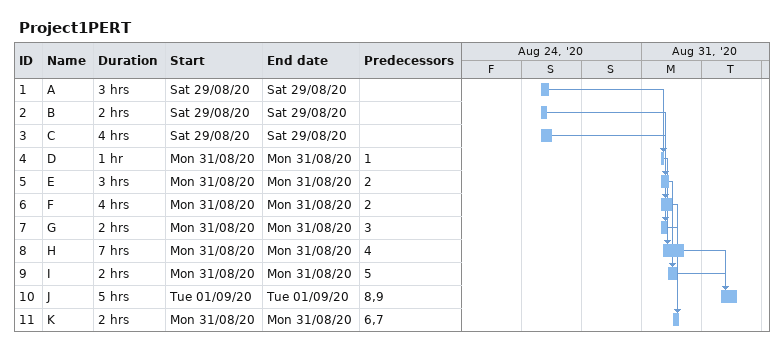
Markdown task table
Project1PERT

| ID | Task | Duration | Start | Finish | Predecessors |
|---|---|---|---|---|---|
| 1 | A | 3h | 2020-08-29 | 2020-08-29 |  |
| 2 | B | 2h | 2020-08-29 | 2020-08-29 |  |
| 3 | C | 4h | 2020-08-29 | 2020-08-29 |  |
| 4 | D | 1h | 2020-08-31 | 2020-08-31 | 1 |
| 5 | E | 3h | 2020-08-31 | 2020-08-31 | 2 |
| 6 | F | 4h | 2020-08-31 | 2020-08-31 | 2 |
| 7 | G | 2h | 2020-08-31 | 2020-08-31 | 3 |
| 8 | H | 7h | 2020-08-31 | 2020-08-31 | 4 |
| 9 | I | 2h | 2020-08-31 | 2020-08-31 | 5 |
| 10 | J | 5h | 2020-09-01 | 2020-09-01 | 8, 9 |
| 11 | K | 2h | 2020-08-31 | 2020-08-31 | 6, 7 |
